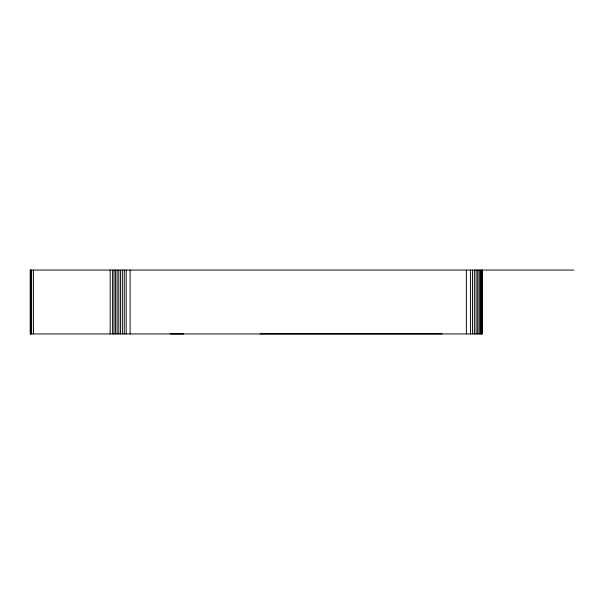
<?xml version="1.0" encoding="UTF-8"?>
<svg xmlns="http://www.w3.org/2000/svg" width="604" height="604" viewBox="0 0 604 604"><rect width="100%" height="100%" fill="white"/><g stroke="black" fill="none" stroke-linecap="round" stroke-linejoin="round"><path stroke-width="0.91" d="M183.812 333.914L170.185 333.914M573.8 270.056L30.2 270.056L30.2 333.944L482.354 333.944L482.354 270.056M260.181 333.838L442.196 333.838M481.811 270.056L481.811 333.944M481.139 270.056L481.139 333.944M480.21 270.056L480.21 333.944M479.048 270.056L479.048 333.944M477.673 270.056L477.673 333.944M476.103 270.056L476.103 333.944M474.359 270.056L474.359 333.944M472.487 270.056L472.487 333.944M470.508 270.056L470.508 333.944M466.371 270.056L466.371 333.944M130.094 270.056L130.094 333.944M126.191 270.056L126.191 333.944M124.273 270.056L124.273 333.944M122.393 270.056L122.393 333.944M120.558 270.056L120.558 333.944M118.799 270.056L118.799 333.944M117.108 270.056L117.108 333.944M115.507 270.056L115.507 333.944M114.005 270.056L114.005 333.944M112.608 270.056L112.608 333.944M110.17 270.056L110.17 333.944M33.499 270.056L33.499 333.944M31.634 270.056L31.634 333.944M30.97 270.056L30.97 333.944M30.487 270.056L30.487 333.944"/></g></svg>
